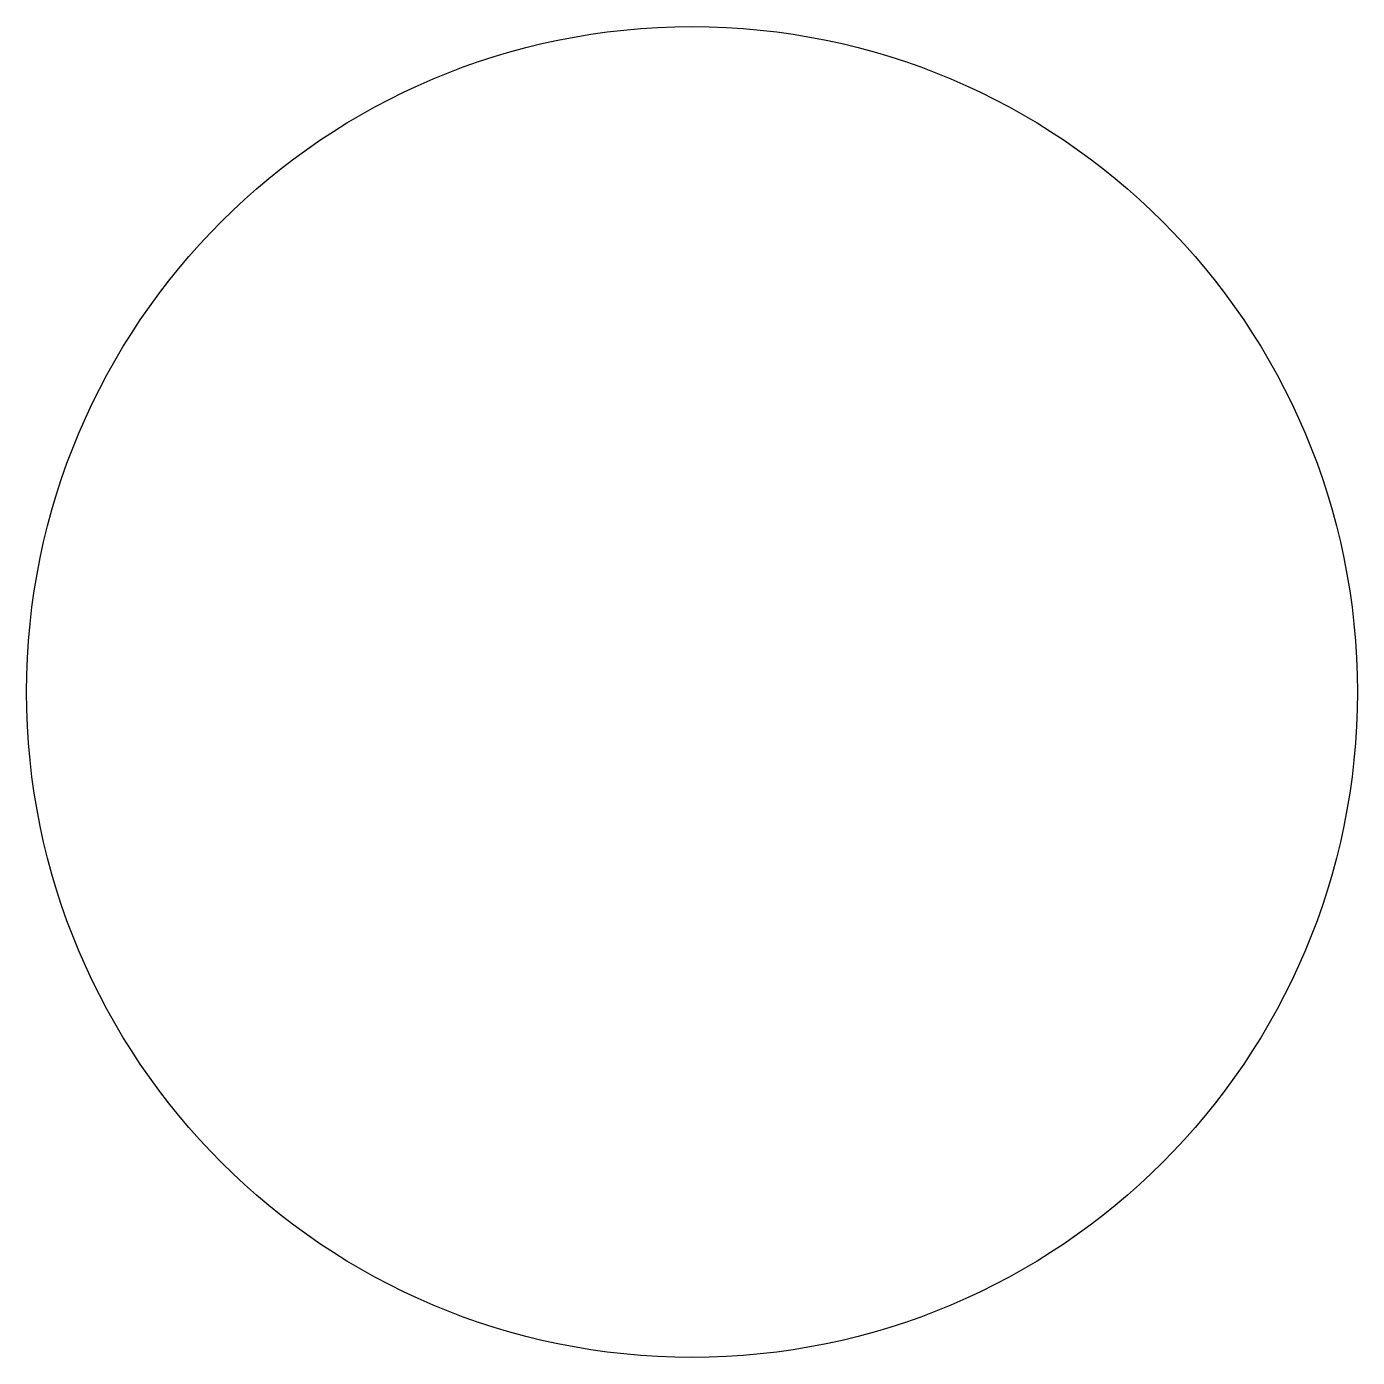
# Model space of a CAD drawing. Header units: metres. Extents: x -0.25 to 0.25, y -0.25 to 0.25.
import ezdxf
from ezdxf.enums import TextEntityAlignment as Align

# ---------------------------------------------------------------- set-up
doc = ezdxf.new("R2010")
doc.units = ezdxf.units.M

# ---------------------------------------------------------------- blocks, each defined once
blk = doc.blocks.new('LOCAL_no_numb')
blk.add_circle((0, 0), 0.25)
at = {"width": 0.8649, "flags": 1}
blk.add_attdef('INS_HOST', text='', height=0.1, dxfattribs=at).set_placement((0, 0.26852), align=Align.CENTER)
at = {"width": 0.8649}
blk.add_attdef('INS_SERVICE', text='', height=0.1, dxfattribs=at).set_placement((0, 0.0611), align=Align.CENTER)
blk.add_attdef('INS_NUM', (-0.16821, -0.16259), '', height=0.1, dxfattribs=at)

msp = doc.modelspace()

# ---------------------------------------------------------------- block references
msp.add_blockref('LOCAL_no_numb', (0, 0))

doc.saveas('drawing.dxf')
